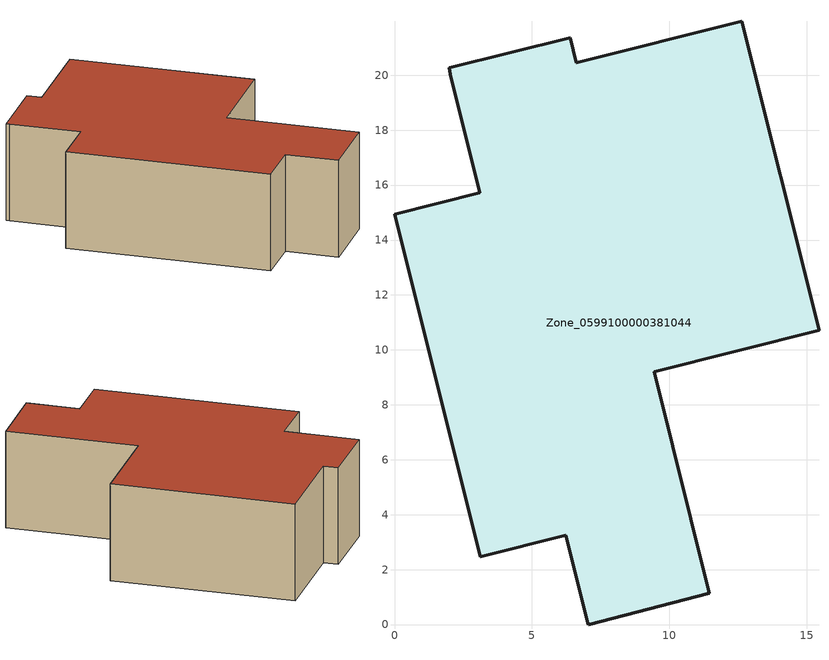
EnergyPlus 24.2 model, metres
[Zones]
Zone_0599100000381044
 floor ground (C_G): 2.03,20.03 1.99,20.27 6.39,21.37 6.62,20.46 12.65,21.96 15.46,10.71 9.45,9.2 11.47,1.14 7.05,0 6.24,3.25 3.13,2.47 0,14.95 3.11,15.72 z0
 wall outside (C_F): 0,14.95 3.13,2.47 6.24,3.25 7.05,0 11.47,1.14 9.45,9.2 15.46,10.71 12.65,21.96 6.62,20.46 6.39,21.37 1.99,20.27 2.03,20.03 3.11,15.72 0,14.95 z0:6.33
 roof outside (C_R): 1.99,20.27 2.03,20.03 3.11,15.72 0,14.95 3.13,2.47 6.24,3.25 7.05,0 11.47,1.14 9.45,9.2 15.46,10.71 12.65,21.96 6.62,20.46 6.39,21.37 z6.33
[BUILDING]
Pand.0599100000381044: North Axis=0; Terrain=City; Loads Convergence Tolerance Value=0.04; Temperature Convergence Tolerance Value=0.4; Solar Distribution=FullExterior; Maximum Number of Warmup Days=25; Minimum Number of Warmup Days=1
[Site:Location]
Rotterdam.The.Hague.AP_ZH_NLD Design_Conditions: Latitude=51.96; Longitude=4.45; Time Zone=1; Elevation=-4.5
[SITE:GROUNDTEMPERATURE:BUILDINGSURFACE]
18, 18, 18, 18, 18, 18, 18, 18, 18, 18, 18, 18
[MATERIAL] Thermal Absorptance=0.9; Solar Absorptance=0.7; Visible Absorptance=0.7
Name | Roughness | Thickness | Conductivity | Density | Specific Heat
G.D.1992-2005 | MediumSmooth | 0.15 | 0.06 | 540 | 1210
F.D.1992-2005 | Rough | 0.3 | 0.12 | 1920 | 840
R.D.1992-2005 | MediumRough | 0.2 | 0.08 | 1500 | 1000
[CONSTRUCTION]
C_G: G.D.1992-2005
C_F: F.D.1992-2005
C_R: R.D.1992-2005
[ZONE]
Zone_0599100000381044: Type=1; Multiplier=1; Ceiling Height=Autocalculate; Volume=Autocalculate; Floor Area=autocalculate; Part of Total Floor Area=Yes
[ZONEINFILTRATION:DESIGNFLOWRATE]
Infil_Zone_0599100000381044: Zone or ZoneList or Space or SpaceList=Zone_0599100000381044; Schedule=AlwaysOn; Design Flow Rate Calculation Method=Flow/Area; Flow Rate per Floor Area=0.0021; Constant Term Coefficient=1; Temperature Term Coefficient=0; Velocity Term Coefficient=0; Velocity Squared Term Coefficient=0
[HVACTEMPLATE:ZONE:IDEALLOADSAIRSYSTEM]
Zone_0599100000381044: Maximum Heating Supply Air Temperature=50; Minimum Cooling Supply Air Temperature=13; Maximum Heating Supply Air Humidity Ratio=0.0156; Minimum Cooling Supply Air Humidity Ratio=0.0077; Heating Limit=NoLimit; Cooling Limit=NoLimit; Dehumidification Control Type=ConstantSensibleHeatRatio; Cooling Sensible Heat Ratio=0.7; Dehumidification Setpoint=60; Humidification Control Type=None; Humidification Setpoint=30; Outdoor Air Method=None; Outdoor Air Flow Rate per Person=0.00944; Outdoor Air Flow Rate per Zone Floor Area=0; Outdoor Air Flow Rate per Zone=0; Demand Controlled Ventilation Type=None; Outdoor Air Economizer Type=NoEconomizer; Heat Recovery Type=None; Sensible Heat Recovery Effectiveness=0.7; Latent Heat Recovery Effectiveness=0.65
[ZONECONTROL:THERMOSTAT]
ThermostatControl_Zone_0599100000381044: Zone or ZoneList=Zone_0599100000381044; Control Type Schedule=DualSetpointControlType; Control 1=Thermostat_Zone_0599100000381044; Temperature Difference Between Cutout And Setpoint=0
[THERMOSTATSETPOINT:DUALSETPOINT]
Thermostat_Zone_0599100000381044: Heating Setpoint Temperature Schedule=HeatingSetpoint_Zone_0599100000381044; Cooling Setpoint Temperature Schedule=CoolingSetpoint_Zone_0599100000381044
[SCHEDULE:COMPACT]
HeatingSetpoint_Zone_0599100000381044: Through: 12/31, For: AllDays, Until: 24:00, 21
CoolingSetpoint_Zone_0599100000381044: Through: 12/31, For: AllDays, Until: 24:00, 24
DualSetpointControlType: Through: 12/31, For: AllDays, Until: 24:00, 4
AlwaysOn: Through: 12/31, For: AllDays, Until: 24:00, 1
